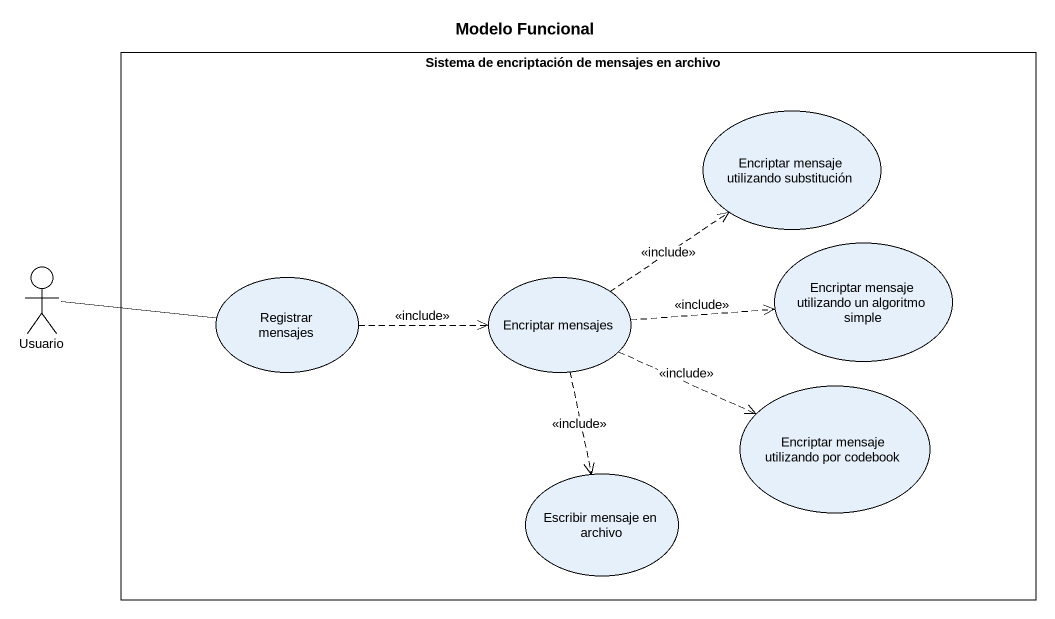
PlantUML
@startuml
title Modelo Funcional
rectangle "Sistema de encriptación de mensajes en archivo" as Sistema_de_encriptación_de {
  usecase "Encriptar mensaje utilizando substitución" as Encriptar_mensaje
  usecase "Encriptar mensaje utilizando un algoritmo simple" as Encriptar_mensaje_2
  usecase "Registrar mensajes" as Registrar_mensajes
  usecase "Encriptar mensajes" as Encriptar_mensajes
  usecase "Encriptar mensaje utilizando por codebook" as Encriptar_mensaje_3
  usecase "Escribir mensaje en archivo" as Escribir_mensaje_en_archivo
}
actor Usuario
Usuario -right- Registrar_mensajes
Registrar_mensajes .right.> Encriptar_mensajes : <<include>>
Encriptar_mensajes .up.> Encriptar_mensaje : <<include>>
Encriptar_mensajes .right.> Encriptar_mensaje_2 : <<include>>
Encriptar_mensajes .right.> Encriptar_mensaje_3 : <<include>>
Encriptar_mensajes ..> Escribir_mensaje_en_archivo : <<include>>
@enduml
